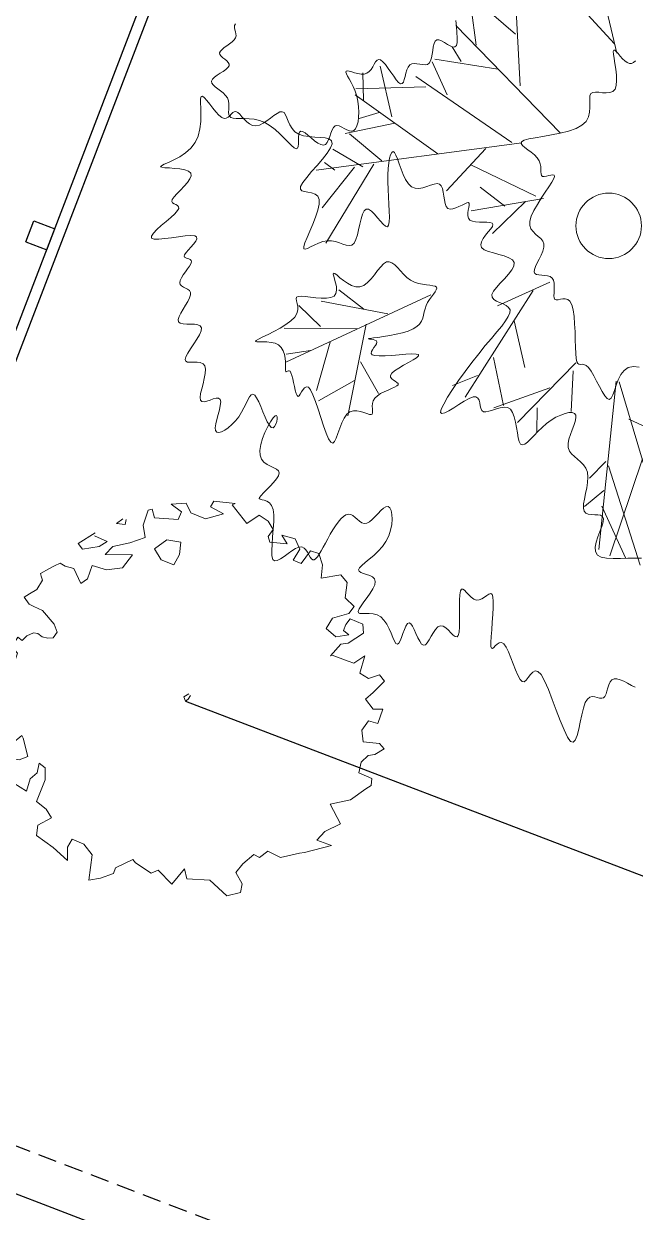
# Model space of a CAD drawing. Extents: x 2080 to 102399, y 2071 to 93424.
# Drawn here: x 77807.8 to 77972, y 80657.7 to 80977.1 of the extents above; entities that cross this region are included whole.
import ezdxf

# ---------------------------------------------------------------- set-up
doc = ezdxf.new("R2010")
doc.units = 0
doc.header["$LTSCALE"] = 20
doc.header["$MEASUREMENT"] = 0
doc.linetypes.add('HIDDEN', pattern=[0.375, 0.25, -0.125])
for name, color, linetype, lineweight in [('casuanut tree', 100, 'Continuous', 5), ('Mango tree', 96, 'Continuous', 5), ('sappotta', 114, 'Continuous', 5)]:
    doc.layers.add(name, color=color, linetype=linetype, lineweight=lineweight)
doc.layers.add('DIMLINE', color=254, linetype='Continuous')
doc.layers.add('Roof lilne', color=31, linetype='Continuous')

# ---------------------------------------------------------------- blocks, each defined once
blk = doc.blocks.new('NEEM')
at = {"layer": 'sappotta', "linetype": 'Continuous'}
for p, q in [((-0.2131, 1.0923), (-0.2421, 1.0068)), ((-0.1911, 1.0989), (-0.2131, 1.0923)), ((-0.177, 1.0484), (-0.1911, 1.0989)), ((0.0031, 1.1323), (-0.083, 1.1274)), ((-0.083, 1.1274), (-0.0227, 1.0834)), ((0.0298, 1.0769), (0.0031, 1.1323)), ((0.1622, 1.1437), (0.1418, 1.1119)), ((0.1418, 1.1119), (0.2162, 1.072)), ((0.2828, 1.1298), (0.1622, 1.1437)), ((0.2671, 1.1233), (0.2828, 1.1298)), ((0.3509, 1.0158), (0.2671, 1.1233)), ((-0.3588, 1.0435), (-0.3956, 1.0158)), ((-0.3455, 1.0109), (-0.34, 1.0386)), ((-0.0431, 1.0394), (-0.177, 1.0484)), ((-0.0227, 1.0834), (-0.0431, 1.0394)), ((0.1144, 1.0427), (0.0298, 1.0769)), ((0.2162, 1.072), (0.1144, 1.0427)), ((0.4207, 1.063), (0.3509, 1.0158)), ((0.4731, 1.0296), (0.4207, 1.063)), ((0.5006, 0.9816), (0.4731, 1.0296)), ((-0.517, 0.9628), (-0.6142, 0.9009)), ((-0.3956, 1.0158), (-0.3455, 1.0109)), ((-0.2421, 1.0068), (-0.2303, 0.9351)), ((0.4716, 0.9417), (0.5006, 0.9816)), ((-0.6142, 0.9009), (-0.5891, 0.87)), ((-0.5209, 0.9449), (-0.5209, 0.9449)), ((-0.4489, 0.9131), (-0.5209, 0.9449)), ((-0.4935, 0.8838), (-0.4489, 0.9131)), ((-0.3196, 0.9058), (-0.4152, 0.8838)), ((-0.2303, 0.9351), (-0.3196, 0.9058)), ((-0.1081, 0.9221), (-0.177, 0.8716)), ((-0.0274, 0.9083), (-0.1081, 0.9221)), ((-0.0345, 0.839), (-0.0274, 0.9083)), ((0.4825, 0.9083), (0.4716, 0.9417)), ((0.5813, 0.9001), (0.4825, 0.9083)), ((0.5515, 0.9498), (0.5813, 0.9001)), ((0.6267, 0.9278), (0.5515, 0.9498)), ((0.6541, 0.87), (0.6267, 0.9278)), ((-0.5891, 0.87), (-0.4935, 0.8838)), ((-0.4152, 0.8838), (-0.459, 0.839)), ((-0.459, 0.839), (-0.3032, 0.8374)), ((-0.3032, 0.8374), (-0.3611, 0.7616)), ((-0.177, 0.8716), (-0.1394, 0.8089)), ((-0.0674, 0.7796), (-0.0345, 0.839)), ((0.6157, 0.8064), (0.6541, 0.87)), ((0.7152, 0.8602), (0.6604, 0.7877)), ((0.7622, 0.8439), (0.7152, 0.8602)), ((0.7826, 0.7787), (0.7622, 0.8439)), ((-0.7826, 0.7567), (-0.8304, 0.7291)), ((-0.7489, 0.7739), (-0.7826, 0.7567)), ((-0.7168, 0.7893), (-0.7489, 0.7739)), ((-0.6886, 0.7722), (-0.7168, 0.7893)), ((-0.6384, 0.7576), (-0.6886, 0.7722)), ((-0.5985, 0.672), (-0.6384, 0.7576)), ((-0.5335, 0.7763), (-0.5617, 0.6989)), ((-0.452, 0.7502), (-0.5335, 0.7763)), ((-0.3611, 0.7616), (-0.452, 0.7502)), ((-0.1394, 0.8089), (-0.0674, 0.7796)), ((0.6604, 0.7877), (0.6157, 0.8064)), ((0.7755, 0.7038), (0.7826, 0.7787)), ((-0.8178, 0.6924), (-0.8499, 0.6378)), ((-0.8304, 0.7291), (-0.8264, 0.7144)), ((-0.8264, 0.7144), (-0.8178, 0.6924)), ((-0.5617, 0.6989), (-0.5985, 0.672)), ((0.8883, 0.7225), (0.7755, 0.7038)), ((0.9236, 0.6785), (0.8883, 0.7225)), ((-0.8922, 0.6126), (-0.9228, 0.5938)), ((-0.8499, 0.6378), (-0.8922, 0.6126)), ((0.9126, 0.5906), (0.9236, 0.6785)), ((-0.9228, 0.5938), (-0.8946, 0.5547)), ((-0.8946, 0.5547), (-0.868, 0.5401)), ((0.9643, 0.5409), (0.9126, 0.5906)), ((-0.868, 0.5401), (-0.8178, 0.5173)), ((-0.8178, 0.5173), (-0.752, 0.4399)), ((0.8398, 0.4749), (0.9338, 0.5002)), ((0.9338, 0.5002), (0.9643, 0.5409)), ((-0.752, 0.4399), (-0.7348, 0.3943)), ((0.8037, 0.4146), (0.8398, 0.4749)), ((0.8601, 0.3666), (0.8037, 0.4146)), ((0.9165, 0.4374), (0.904, 0.404)), ((0.9424, 0.4708), (0.9165, 0.4374)), ((1.0137, 0.4391), (0.9424, 0.4708)), ((1.0176, 0.3886), (1.0137, 0.4391)), ((-0.9604, 0.3657), (-0.9941, 0.3095)), ((-0.9345, 0.3454), (-0.9604, 0.3657)), ((-0.9079, 0.3723), (-0.9345, 0.3454)), ((-0.8695, 0.3894), (-0.9079, 0.3723)), ((-0.846, 0.3861), (-0.8695, 0.3894)), ((-0.821, 0.3674), (-0.846, 0.3861)), ((-0.7881, 0.3592), (-0.821, 0.3674)), ((-0.7567, 0.3609), (-0.7881, 0.3592)), ((-0.7348, 0.3943), (-0.7567, 0.3609)), ((0.933, 0.378), (0.8601, 0.3666)), ((0.904, 0.404), (0.933, 0.378)), ((0.9298, 0.3315), (1.0176, 0.3886)), ((-0.9941, 0.3095), (-0.9612, 0.2745)), ((-0.9612, 0.2745), (-0.9776, 0.2289)), ((0.8288, 0.259), (0.8875, 0.3258)), ((0.8875, 0.3258), (0.9298, 0.3315)), ((-1.0231, 0.2077), (-1.0622, 0.1825)), ((-0.9776, 0.2289), (-1.0231, 0.2077)), ((0.8382, 0.2623), (0.8288, 0.259)), ((0.9306, 0.2281), (0.8382, 0.2623)), ((0.962, 0.2175), (0.9306, 0.2281)), ((1.0254, 0.259), (0.962, 0.2175)), ((0.9964, 0.1597), (1.0254, 0.259)), ((-1.0622, 0.1825), (-1.0199, 0.1621)), ((-1.0199, 0.1621), (-1.0489, 0.0839)), ((1.0458, 0.1287), (0.9964, 0.1597)), ((1.1092, 0.1491), (1.0458, 0.1287)), ((1.1374, 0.114), (1.1092, 0.1491)), ((-1.0489, 0.0839), (-1.0168, 0.0595)), ((1.074, 0.0489), (1.1374, 0.114)), ((-1.0168, 0.0595), (-0.991, -0.0024)), ((0.0196, 0.0407), (-0.0094, 0.0244)), ((-0.0094, 0.0244), (0, 0)), ((0, 0), (0.0141, 0.0114)), ((0.0141, 0.0114), (0.0274, 0.031)), ((1.0286, 0.0106), (1.074, 0.0489)), ((1.074, -0.0472), (1.0286, 0.0106)), ((-1.0481, -0.0619), (-1.0975, -0.0774)), ((-0.991, -0.0024), (-1.0481, -0.0619)), ((1.1288, -0.0472), (1.074, -0.0472)), ((1.0998, -0.1287), (1.1288, -0.0472)), ((-1.0975, -0.0774), (-1.0983, -0.1401)), ((1.0074, -0.1662), (1.0458, -0.114)), ((1.0458, -0.114), (1.0998, -0.1287)), ((-1.0983, -0.1401), (-1.0442, -0.1727)), ((-1.0442, -0.1727), (-1.0066, -0.1849)), ((-1.0066, -0.1849), (-0.9917, -0.2436)), ((-0.9917, -0.2436), (-0.9369, -0.1979)), ((-0.9369, -0.1979), (-0.9298, -0.2134)), ((1.016, -0.2338), (1.0074, -0.1662)), ((-0.9298, -0.2134), (-0.9024, -0.3177)), ((1.11, -0.2427), (1.016, -0.2338)), ((1.1367, -0.2729), (1.11, -0.2427)), ((-1.0246, -0.325), (-1.0521, -0.378)), ((-0.9526, -0.3364), (-1.0246, -0.325)), ((-0.9024, -0.3177), (-0.9526, -0.3364)), ((1.0043, -0.3495), (1.045, -0.3112)), ((1.045, -0.3112), (1.0834, -0.3063)), ((1.0834, -0.3063), (1.1367, -0.2729)), ((-1.0521, -0.378), (-0.9816, -0.4708)), ((-0.8484, -0.4114), (-0.8374, -0.3552)), ((-0.8374, -0.3552), (-0.8029, -0.3828)), ((-0.8029, -0.3828), (-0.8029, -0.4521)), ((0.9917, -0.4105), (1.0043, -0.3495)), ((-0.9816, -0.4708), (-0.9103, -0.5156)), ((-0.9103, -0.5156), (-0.8883, -0.4456)), ((-0.8883, -0.4456), (-0.8484, -0.4114)), ((-0.8029, -0.4521), (-0.8531, -0.5759)), ((1.0662, -0.4431), (0.9917, -0.4105)), ((1.0615, -0.4839), (1.0662, -0.4431)), ((0.9432, -0.5653), (1.0317, -0.5026)), ((1.0317, -0.5026), (1.0615, -0.4839)), ((-0.8531, -0.5759), (-0.7967, -0.6191)), ((0.8264, -0.5914), (0.9432, -0.5653)), ((0.8868, -0.7038), (0.8264, -0.5914)), ((-0.7661, -0.668), (-0.8445, -0.7103)), ((-0.7967, -0.6191), (-0.7661, -0.668)), ((-0.8445, -0.7103), (-0.8523, -0.7698)), ((0.7512, -0.7967), (0.7975, -0.747)), ((0.7975, -0.747), (0.8868, -0.7038)), ((-0.8523, -0.7698), (-0.7575, -0.8382)), ((-0.676, -0.8358), (-0.6486, -0.791)), ((-0.6486, -0.791), (-0.582, -0.8203)), ((0.8343, -0.8276), (0.7512, -0.7967)), ((-0.7575, -0.8382), (-0.6753, -0.9123)), ((-0.6753, -0.9123), (-0.676, -0.8358)), ((-0.582, -0.8203), (-0.5343, -0.8806)), ((-0.5343, -0.8806), (-0.5538, -1.0247)), ((0.3267, -0.9319), (0.3909, -0.8789)), ((0.3909, -0.8789), (0.423, -0.8968)), ((0.423, -0.8968), (0.47, -0.8602)), ((0.47, -0.8602), (0.5429, -0.896)), ((0.5429, -0.896), (0.6518, -0.8708)), ((0.6518, -0.8708), (0.68, -0.8667)), ((0.68, -0.8667), (0.8343, -0.8276)), ((-0.4011, -0.9547), (-0.3016, -0.9074)), ((-0.3016, -0.9074), (-0.2859, -0.9262)), ((-0.2859, -0.9262), (-0.1966, -0.9856)), ((0.2867, -0.9824), (0.3267, -0.9319)), ((-0.5538, -1.0247), (-0.4857, -1.015)), ((-0.4857, -1.015), (-0.4128, -0.9881)), ((-0.4128, -0.9881), (-0.4011, -0.9547)), ((-0.1966, -0.9856), (-0.1575, -0.9685)), ((-0.1575, -0.9685), (-0.0783, -1.0492)), ((-0.0783, -1.0492), (-0.0063, -0.9604)), ((-0.0063, -0.9604), (0.0063, -1.0174)), ((0.0063, -1.0174), (0.1394, -1.0255)), ((0.3235, -1.0459), (0.2867, -0.9824)), ((0.1394, -1.0255), (0.2358, -1.1152)), ((0.3141, -1.0964), (0.3235, -1.0459)), ((0.2358, -1.1152), (0.3141, -1.0964))]:
    blk.add_line(p, q, dxfattribs=at)
blk = doc.blocks.new('tr')
at = {"layer": 'casuanut tree'}
for p, q in [((-0.1186, 0.3345), (-0.0824, 0.54)), ((0.0987, 0.3768), (-0.0009, 0.552)), ((-0.1915, 0.4409), (-0.1837, 0.5213)), ((-0.1033, 0.4448), (-0.1641, 0.5272)), ((-0.0583, 0.2167), (-0.2243, 0.4916)), ((0.0987, 0.3557), (0.0987, 0.4795)), ((-0.4537, 0.3798), (-0.4417, 0.4372)), ((-0.4024, 0.3315), (-0.4024, 0.4433)), ((-0.2307, 0.4134), (-0.2425, 0.4487)), ((-0.2758, 0.3506), (-0.2915, 0.4272)), ((-0.1579, 0.3798), (-0.2847, 0.4312)), ((-0.3239, 0.2318), (-0.4688, 0.3949)), ((-0.317, 0.3781), (-0.4641, 0.4075)), ((-0.1639, 0.2197), (-0.333, 0.404)), ((-0.4266, 0.3466), (-0.4719, 0.3436)), ((-0.3994, 0.3164), (-0.5081, 0.3194)), ((-0.4447, 0.2439), (-0.499, 0.3164)), ((-0.487, 0.2409), (-0.5413, 0.2922)), ((-0.1428, 0.2137), (-0.5866, 0.256)), ((-0.5473, 0.2469), (-0.5654, 0.2681)), ((-0.4628, 0.2409), (-0.6017, 0.0989)), ((-0.5051, 0.2439), (-0.5926, 0.1744)), ((-0.2213, 0.2197), (-0.3239, 0.1502)), ((-0.1398, 0.0959), (-0.2605, 0.1925)), ((-0.2092, 0.0898), (-0.2515, 0.1412)), ((-0.1247, 0.0868), (-0.2817, 0.0959)), ((-0.1639, 0.0898), (-0.2485, 0.0385)), ((-0.6532, -0.073), (-0.6884, -0.0189)), ((-0.5062, -0.0793), (-0.6394, -0.0202)), ((-0.5539, -0.0579), (-0.5967, -0.0051)), ((-0.4069, -0.0604), (-0.7425, -0.1308)), ((-0.5766, -0.0956), (-0.7299, -0.0592)), ((-0.5565, -0.0906), (-0.6394, -0.2729)), ((-0.1911, -0.1005), (-0.3843, -0.2908)), ((-0.1519, -0.0915), (-0.2726, -0.1156)), ((-0.6859, -0.1183), (-0.7387, -0.1145)), ((-0.6407, -0.1107), (-0.6922, -0.205)), ((-0.5866, -0.166), (-0.564, -0.2415)), ((-0.2454, -0.1549), (-0.2454, -0.2576)), ((-0.608, -0.2025), (-0.6935, -0.2276)), ((-0.3058, -0.2214), (-0.3088, -0.3271)), ((-0.3481, -0.2516), (-0.4054, -0.2606)), ((-0.1368, -0.2727), (-0.2877, -0.3694)), ((-0.1458, -0.2878), (-0.17, -0.3724)), ((-0.2032, -0.312), (-0.33, -0.3271)), ((-0.0613, -0.3301), (-0.179, -0.6745)), ((-0.2394, -0.3482), (-0.2515, -0.3996)), ((-0.0552, -0.3331), (-0.0341, -0.6775)), ((-0.0526, -0.416), (0.0645, -0.5084)), ((-0.1217, -0.4933), (-0.1639, -0.5204)), ((-0.0436, -0.5061), (-0.1585, -0.6932)), ((-0.1179, -0.5039), (-0.0999, -0.727)), ((-0.1398, -0.5537), (-0.1881, -0.5778)), ((-0.1517, -0.585), (-0.1269, -0.7067))]:
    blk.add_line(p, q, dxfattribs=at)
for points in [[(-0.6841, 0.6019), (-0.6872, 0.5983), (-0.6885, 0.5942), (-0.6887, 0.5898), (-0.6885, 0.5852), (-0.6884, 0.5806), (-0.6891, 0.5762), (-0.6911, 0.5722), (-0.695, 0.5686), (-0.7003, 0.5655), (-0.7065, 0.5626), (-0.7131, 0.5599), (-0.7194, 0.5573), (-0.725, 0.5546), (-0.7293, 0.5517), (-0.7317, 0.5485), (-0.7318, 0.5449), (-0.7302, 0.541), (-0.7274, 0.5369), (-0.7241, 0.5327), (-0.7208, 0.5285), (-0.7184, 0.5244), (-0.7173, 0.5205), (-0.7182, 0.5169), (-0.7215, 0.5138), (-0.7268, 0.5109), (-0.7333, 0.5082), (-0.7405, 0.5055), (-0.7477, 0.5028), (-0.7541, 0.5), (-0.7591, 0.4968), (-0.7621, 0.4933), (-0.7625, 0.4892), (-0.7607, 0.4847), (-0.7574, 0.4797), (-0.7531, 0.4744), (-0.7483, 0.4688), (-0.7437, 0.4629), (-0.7398, 0.4567), (-0.7373, 0.4505), (-0.7365, 0.4441), (-0.737, 0.4377), (-0.7384, 0.4316), (-0.7401, 0.4257), (-0.7416, 0.4202), (-0.7424, 0.4153), (-0.7419, 0.4111), (-0.7395, 0.4076), (-0.7351, 0.4051), (-0.7287, 0.4031), (-0.7207, 0.4013), (-0.7115, 0.3992), (-0.7016, 0.3965), (-0.6913, 0.3927), (-0.6809, 0.3876), (-0.6709, 0.3806), (-0.6615, 0.3716), (-0.6529, 0.3611), (-0.6451, 0.35), (-0.6381, 0.3389), (-0.6318, 0.3287), (-0.6264, 0.3201), (-0.6217, 0.3138), (-0.6179, 0.3107), (-0.615, 0.3113), (-0.6126, 0.3148), (-0.6107, 0.3203), (-0.6089, 0.3269), (-0.6072, 0.3337), (-0.6053, 0.3397), (-0.6029, 0.344), (-0.5999, 0.3457), (-0.5962, 0.344), (-0.5917, 0.3396), (-0.5867, 0.3334), (-0.5814, 0.3262), (-0.5758, 0.3189), (-0.5702, 0.3124), (-0.5646, 0.3075), (-0.5594, 0.3051), (-0.5545, 0.3058), (-0.55, 0.3091), (-0.5457, 0.3143), (-0.5417, 0.3205), (-0.5377, 0.3269), (-0.5337, 0.3328), (-0.5297, 0.3375), (-0.5256, 0.34), (-0.5213, 0.34), (-0.5168, 0.3378), (-0.5122, 0.3343), (-0.5075, 0.33), (-0.5027, 0.3258), (-0.4979, 0.3224), (-0.4932, 0.3205), (-0.4885, 0.3209), (-0.4839, 0.324), (-0.4796, 0.3296), (-0.4756, 0.3373), (-0.4721, 0.3467), (-0.4693, 0.3572), (-0.4672, 0.3686), (-0.4661, 0.3803), (-0.4659, 0.3919), (-0.4669, 0.403), (-0.4686, 0.4134), (-0.4708, 0.4228), (-0.4731, 0.4312), (-0.4751, 0.4382), (-0.4765, 0.4437), (-0.477, 0.4475), (-0.4761, 0.4493), (-0.4736, 0.4492), (-0.4697, 0.4475), (-0.4647, 0.4448), (-0.4589, 0.4416), (-0.4526, 0.4384), (-0.446, 0.4359), (-0.4395, 0.4344), (-0.4333, 0.4347), (-0.4277, 0.4369), (-0.4226, 0.4407), (-0.418, 0.4453), (-0.4137, 0.45), (-0.4097, 0.4542), (-0.4059, 0.457), (-0.4021, 0.4579), (-0.3984, 0.4561), (-0.3945, 0.4512), (-0.3906, 0.4438), (-0.3867, 0.4347), (-0.3828, 0.425), (-0.3789, 0.4154), (-0.3751, 0.4068), (-0.3715, 0.4002), (-0.368, 0.3964), (-0.3647, 0.396), (-0.3615, 0.3985), (-0.3584, 0.4032), (-0.3552, 0.4092), (-0.3518, 0.4158), (-0.3482, 0.4222), (-0.3442, 0.4276), (-0.3398, 0.4313), (-0.3349, 0.4327), (-0.3297, 0.4322), (-0.3242, 0.4304), (-0.3186, 0.4281), (-0.313, 0.4258), (-0.3077, 0.4242), (-0.3027, 0.4239), (-0.2982, 0.4257), (-0.2942, 0.4298), (-0.2908, 0.4359), (-0.2876, 0.4431), (-0.2847, 0.4507), (-0.2817, 0.4581), (-0.2785, 0.4643), (-0.2751, 0.4688), (-0.2712, 0.4707), (-0.2666, 0.4697), (-0.2617, 0.4663), (-0.2565, 0.4615), (-0.2512, 0.4562), (-0.246, 0.4515), (-0.2411, 0.4481), (-0.2366, 0.4471), (-0.2329, 0.4493), (-0.2299, 0.4555), (-0.2275, 0.4649), (-0.2255, 0.4765), (-0.2236, 0.4893), (-0.2216, 0.5024)], [(-0.0938, -0.7136), (-0.1072, -0.7099), (-0.1223, -0.7068), (-0.138, -0.7038), (-0.1532, -0.7006), (-0.1667, -0.6967), (-0.1775, -0.6917), (-0.1845, -0.6854), (-0.1868, -0.6774), (-0.1852, -0.6681), (-0.1809, -0.658), (-0.1747, -0.6475), (-0.1679, -0.6372), (-0.1615, -0.6275), (-0.1565, -0.619), (-0.1541, -0.6121), (-0.1549, -0.6072), (-0.1584, -0.6038), (-0.1639, -0.6015), (-0.1705, -0.5997), (-0.1774, -0.598), (-0.1837, -0.5957), (-0.1885, -0.5923), (-0.1912, -0.5874), (-0.1911, -0.5804), (-0.1886, -0.5718), (-0.1845, -0.5619), (-0.1795, -0.5512), (-0.1744, -0.5399), (-0.1698, -0.5286), (-0.1666, -0.5176), (-0.1653, -0.5073), (-0.1666, -0.4982), (-0.1699, -0.4899), (-0.1745, -0.4824), (-0.1798, -0.4752), (-0.185, -0.4683), (-0.1895, -0.4614), (-0.1926, -0.4542), (-0.1935, -0.4465), (-0.1917, -0.4381), (-0.1879, -0.4293), (-0.1827, -0.4203), (-0.1769, -0.4114), (-0.1711, -0.4029), (-0.1662, -0.395), (-0.1629, -0.388), (-0.1619, -0.3823), (-0.1638, -0.3779), (-0.1683, -0.375), (-0.1751, -0.3735), (-0.1836, -0.3734), (-0.1935, -0.3746), (-0.2044, -0.377), (-0.2157, -0.3807), (-0.2272, -0.3856), (-0.2384, -0.3916), (-0.2491, -0.3982), (-0.2591, -0.4047), (-0.2682, -0.4106), (-0.2762, -0.4153), (-0.2828, -0.4181), (-0.288, -0.4186), (-0.2914, -0.4161), (-0.2931, -0.4102), (-0.2934, -0.4015), (-0.2928, -0.391), (-0.292, -0.3793), (-0.2913, -0.3674), (-0.2914, -0.356), (-0.2928, -0.3461), (-0.2959, -0.3383), (-0.3012, -0.3334), (-0.3082, -0.3309), (-0.3164, -0.3302), (-0.3251, -0.3306), (-0.3337, -0.3314), (-0.3417, -0.3321), (-0.3484, -0.332), (-0.3533, -0.3304), (-0.3561, -0.3269), (-0.3571, -0.3219), (-0.3571, -0.3161), (-0.3569, -0.3099), (-0.3571, -0.304), (-0.3586, -0.2991), (-0.362, -0.2956), (-0.368, -0.2944), (-0.3771, -0.2956), (-0.3885, -0.2988), (-0.4011, -0.303), (-0.4137, -0.3075), (-0.4254, -0.3114), (-0.435, -0.3139), (-0.4413, -0.3141), (-0.4434, -0.3113), (-0.4404, -0.3048), (-0.4329, -0.2951), (-0.4215, -0.2828), (-0.4071, -0.2686), (-0.3905, -0.2532), (-0.3725, -0.2373), (-0.3538, -0.2215), (-0.3353, -0.2065), (-0.3177, -0.1928), (-0.3014, -0.1806), (-0.2866, -0.1696), (-0.2738, -0.1597), (-0.2633, -0.1509), (-0.2554, -0.1431), (-0.2504, -0.1361), (-0.2486, -0.1299), (-0.2503, -0.1242), (-0.2545, -0.1191), (-0.2603, -0.1142), (-0.2668, -0.1096), (-0.2729, -0.1049), (-0.2776, -0.1001), (-0.28, -0.0949), (-0.279, -0.0893), (-0.2741, -0.0831), (-0.266, -0.0764), (-0.256, -0.0693), (-0.2451, -0.062), (-0.2346, -0.0545), (-0.2257, -0.0471), (-0.2194, -0.0399), (-0.2171, -0.033), (-0.2194, -0.0264), (-0.2257, -0.0202), (-0.2346, -0.0142), (-0.245, -0.0084), (-0.2557, -0.0028), (-0.2656, 0.0029), (-0.2734, 0.0086), (-0.2779, 0.0144), (-0.2784, 0.0204), (-0.2755, 0.0265), (-0.2701, 0.0325), (-0.2634, 0.0383), (-0.2563, 0.0438), (-0.2499, 0.0489), (-0.2451, 0.0534), (-0.243, 0.0572), (-0.2443, 0.0602), (-0.2485, 0.0626), (-0.2547, 0.0646), (-0.2623, 0.0665), (-0.2703, 0.0685), (-0.278, 0.0708), (-0.2845, 0.0737), (-0.2892, 0.0775), (-0.2913, 0.0822), (-0.2913, 0.0876), (-0.2899, 0.0933), (-0.2876, 0.099), (-0.2852, 0.1044), (-0.2833, 0.109), (-0.2825, 0.1126), (-0.2835, 0.1147), (-0.2868, 0.1151), (-0.2919, 0.1143), (-0.2982, 0.1128), (-0.3054, 0.111), (-0.3126, 0.1096), (-0.3195, 0.109), (-0.3254, 0.1097), (-0.3297, 0.1124), (-0.3321, 0.1173), (-0.333, 0.124), (-0.3328, 0.132), (-0.3321, 0.1404), (-0.3315, 0.1489), (-0.3314, 0.1566), (-0.3325, 0.1631), (-0.3353, 0.1676), (-0.3402, 0.1699), (-0.3467, 0.1703), (-0.3545, 0.1696), (-0.3631, 0.1686), (-0.3719, 0.168), (-0.3805, 0.1684), (-0.3883, 0.1707), (-0.395, 0.1755), (-0.4001, 0.1833), (-0.4039, 0.1936), (-0.4065, 0.2053), (-0.4084, 0.2176), (-0.4098, 0.2297), (-0.411, 0.2406), (-0.4124, 0.2495), (-0.4141, 0.2555), (-0.4166, 0.2579), (-0.4197, 0.2568), (-0.4232, 0.2526), (-0.427, 0.2457), (-0.4309, 0.2363), (-0.4349, 0.2248), (-0.4387, 0.2116), (-0.4423, 0.1969), (-0.4455, 0.1813), (-0.4483, 0.1654), (-0.451, 0.1498), (-0.4536, 0.1354), (-0.4561, 0.1228), (-0.4588, 0.1128), (-0.4616, 0.1061), (-0.4648, 0.1034), (-0.4684, 0.1052), (-0.4723, 0.1105), (-0.4766, 0.1182), (-0.4811, 0.1271), (-0.4859, 0.1359), (-0.4908, 0.1436), (-0.4958, 0.149), (-0.5008, 0.1507), (-0.5059, 0.1481), (-0.511, 0.1418), (-0.5161, 0.1328), (-0.5213, 0.1223), (-0.5265, 0.1112), (-0.5317, 0.1007), (-0.5371, 0.0917), (-0.5425, 0.0854), (-0.5481, 0.0824), (-0.5538, 0.0825), (-0.5599, 0.0847), (-0.5663, 0.0885), (-0.5732, 0.0929), (-0.5807, 0.0974), (-0.5888, 0.1011), (-0.5977, 0.1034), (-0.6073, 0.1037), (-0.6172, 0.1024), (-0.6267, 0.1004), (-0.6354, 0.0982), (-0.6426, 0.0966), (-0.6477, 0.0963), (-0.6502, 0.0979), (-0.6495, 0.1023), (-0.6452, 0.1098), (-0.6382, 0.1199), (-0.6293, 0.1318), (-0.6198, 0.1449), (-0.6105, 0.1584), (-0.6024, 0.1715), (-0.5967, 0.1835), (-0.5943, 0.1935), (-0.5958, 0.2012), (-0.6005, 0.2068), (-0.6071, 0.2109), (-0.6144, 0.2141), (-0.6213, 0.217), (-0.6264, 0.2202), (-0.6287, 0.2242), (-0.627, 0.2296), (-0.6203, 0.2369), (-0.6098, 0.2457), (-0.5967, 0.2555), (-0.5823, 0.2659), (-0.5682, 0.2765), (-0.5555, 0.2866), (-0.5458, 0.296), (-0.5403, 0.304), (-0.5399, 0.3103), (-0.5441, 0.3153), (-0.5518, 0.3193), (-0.5619, 0.3228), (-0.5734, 0.3262), (-0.5852, 0.33), (-0.5963, 0.3344), (-0.6056, 0.34), (-0.6123, 0.3471), (-0.6167, 0.3552), (-0.6195, 0.3637), (-0.6212, 0.3723), (-0.6224, 0.3803), (-0.6238, 0.3871), (-0.6258, 0.3923), (-0.6292, 0.3952), (-0.6343, 0.3957), (-0.6409, 0.394), (-0.6487, 0.391), (-0.6572, 0.3872), (-0.6661, 0.3834), (-0.675, 0.3802), (-0.6834, 0.3783), (-0.6911, 0.3783), (-0.6978, 0.3808), (-0.7034, 0.3853), (-0.7082, 0.3911), (-0.7124, 0.3976), (-0.7161, 0.4042), (-0.7195, 0.4102), (-0.7227, 0.4149), (-0.726, 0.4178), (-0.7295, 0.4183), (-0.7332, 0.4171), (-0.7371, 0.4147), (-0.7411, 0.412), (-0.7453, 0.4097), (-0.7496, 0.4084), (-0.7541, 0.409), (-0.7587, 0.4121), (-0.7634, 0.4183), (-0.7681, 0.4266), (-0.7727, 0.4362), (-0.7771, 0.446), (-0.7813, 0.4549), (-0.7851, 0.4619), (-0.7885, 0.466), (-0.7913, 0.4662), (-0.7936, 0.4618), (-0.7957, 0.4534), (-0.7979, 0.4419), (-0.8008, 0.4283), (-0.8046, 0.4137), (-0.8099, 0.3989), (-0.8169, 0.3849), (-0.8262, 0.3727), (-0.838, 0.363), (-0.8513, 0.3557), (-0.8653, 0.3503), (-0.879, 0.3465), (-0.8914, 0.3439), (-0.9015, 0.342), (-0.9082, 0.3405), (-0.9107, 0.3389), (-0.9083, 0.337), (-0.9018, 0.3347), (-0.8926, 0.3319), (-0.882, 0.3286), (-0.8711, 0.3249), (-0.8613, 0.3207), (-0.8538, 0.316), (-0.8499, 0.3107), (-0.8505, 0.305), (-0.8548, 0.2989), (-0.8619, 0.2927), (-0.8707, 0.2864), (-0.8802, 0.2802), (-0.8892, 0.2744), (-0.8967, 0.2692), (-0.9017, 0.2645), (-0.9034, 0.2607), (-0.9025, 0.2575), (-0.9, 0.2547), (-0.8968, 0.252), (-0.8938, 0.2493), (-0.892, 0.2463), (-0.8925, 0.2428), (-0.8961, 0.2386), (-0.9034, 0.2335), (-0.9136, 0.2278), (-0.9253, 0.2216), (-0.9374, 0.2152), (-0.9486, 0.209), (-0.9575, 0.2031), (-0.9629, 0.1979), (-0.9636, 0.1935), (-0.9587, 0.1903), (-0.9492, 0.1879), (-0.9364, 0.1862), (-0.9218, 0.1848), (-0.9067, 0.1836), (-0.8925, 0.1821), (-0.8806, 0.1803), (-0.8724, 0.1778), (-0.8689, 0.1744), (-0.8694, 0.1702), (-0.873, 0.1656), (-0.8787, 0.1607), (-0.8856, 0.1558), (-0.8925, 0.151), (-0.8986, 0.1466), (-0.9028, 0.1428), (-0.9045, 0.1398), (-0.9039, 0.1375), (-0.9018, 0.1355), (-0.8989, 0.1338), (-0.8957, 0.1321), (-0.893, 0.1302), (-0.8914, 0.1278), (-0.8916, 0.1248), (-0.8939, 0.121), (-0.8981, 0.1166), (-0.9035, 0.1117), (-0.9094, 0.1065), (-0.9153, 0.1012), (-0.9205, 0.096), (-0.9244, 0.091), (-0.9265, 0.0865), (-0.9261, 0.0826), (-0.924, 0.079), (-0.9206, 0.0758), (-0.9167, 0.0725), (-0.913, 0.0692), (-0.9101, 0.0654), (-0.9088, 0.0611), (-0.9096, 0.0561), (-0.913, 0.0501), (-0.9184, 0.0436), (-0.925, 0.0366), (-0.9321, 0.0294), (-0.9387, 0.0225), (-0.9441, 0.016), (-0.9474, 0.0102), (-0.9478, 0.0054), (-0.9449, 0.0017), (-0.9392, -0.001), (-0.9318, -0.0032), (-0.9236, -0.0052), (-0.9157, -0.0073), (-0.9089, -0.01), (-0.9043, -0.0135), (-0.9028, -0.0183), (-0.9051, -0.0245), (-0.9106, -0.0319), (-0.9181, -0.04), (-0.9267, -0.0484), (-0.9355, -0.0568), (-0.9433, -0.0646), (-0.9493, -0.0714), (-0.9524, -0.0769), (-0.9518, -0.0807), (-0.9483, -0.0833), (-0.9426, -0.085), (-0.9357, -0.0865), (-0.9286, -0.0881), (-0.922, -0.0905), (-0.9168, -0.0941), (-0.9141, -0.0994), (-0.9143, -0.1068), (-0.917, -0.1157), (-0.9214, -0.1257), (-0.9266, -0.1361), (-0.9319, -0.1462), (-0.9364, -0.1555), (-0.9394, -0.1634), (-0.94, -0.1693), (-0.9377, -0.1727), (-0.933, -0.1742), (-0.9267, -0.1743), (-0.9196, -0.1737), (-0.9124, -0.173), (-0.9059, -0.1729), (-0.901, -0.1741), (-0.8983, -0.1772), (-0.8984, -0.1826), (-0.9009, -0.1899), (-0.905, -0.1985), (-0.9098, -0.2079), (-0.9148, -0.2174), (-0.9192, -0.2263), (-0.9222, -0.2342), (-0.9231, -0.2403), (-0.9213, -0.2442), (-0.9171, -0.246), (-0.9111, -0.2459), (-0.9035, -0.244), (-0.895, -0.2404), (-0.8859, -0.2355), (-0.8767, -0.2294), (-0.8679, -0.2223), (-0.8599, -0.2143), (-0.8527, -0.2061), (-0.8462, -0.1983), (-0.8405, -0.1914), (-0.8354, -0.186), (-0.831, -0.1828), (-0.8272, -0.1823), (-0.824, -0.1851), (-0.8213, -0.1915), (-0.8189, -0.2008), (-0.8168, -0.212), (-0.8148, -0.2241), (-0.8128, -0.236), (-0.8105, -0.2467), (-0.8079, -0.2552), (-0.8049, -0.2606), (-0.8012, -0.262), (-0.7974, -0.2602), (-0.7937, -0.2562), (-0.7905, -0.251), (-0.7883, -0.2456), (-0.7874, -0.2409), (-0.7883, -0.2381), (-0.7913, -0.238), (-0.7967, -0.2415), (-0.8039, -0.2481), (-0.812, -0.2571), (-0.8205, -0.2678), (-0.8285, -0.2794), (-0.8352, -0.2914), (-0.84, -0.303), (-0.842, -0.3135), (-0.8408, -0.3224), (-0.8371, -0.3298), (-0.8316, -0.336), (-0.8254, -0.3413), (-0.8193, -0.346), (-0.8141, -0.3505), (-0.8109, -0.3549), (-0.8105, -0.3597), (-0.8134, -0.3651), (-0.8192, -0.3708), (-0.8269, -0.3768), (-0.8357, -0.3827), (-0.8446, -0.3883), (-0.8528, -0.3935), (-0.8593, -0.3979), (-0.8634, -0.4014), (-0.8644, -0.4039), (-0.8627, -0.4057), (-0.8592, -0.4074), (-0.8547, -0.4096), (-0.8498, -0.4127), (-0.8454, -0.4173), (-0.8421, -0.4239), (-0.8409, -0.433), (-0.8421, -0.4449), (-0.8454, -0.459), (-0.8499, -0.4744), (-0.855, -0.49), (-0.8598, -0.5051), (-0.8637, -0.5187), (-0.8659, -0.5299), (-0.8657, -0.5378), (-0.8625, -0.5417), (-0.8568, -0.5423), (-0.8492, -0.5404), (-0.8403, -0.5369), (-0.8308, -0.5327), (-0.8213, -0.5286), (-0.8125, -0.5255), (-0.8049, -0.5243), (-0.799, -0.5255), (-0.7947, -0.5289), (-0.7916, -0.5338), (-0.7894, -0.5395), (-0.7877, -0.5454), (-0.7862, -0.5509), (-0.7845, -0.5553), (-0.7823, -0.5581), (-0.7794, -0.5586), (-0.7757, -0.5572), (-0.7712, -0.5539), (-0.7661, -0.5492), (-0.7605, -0.5432), (-0.7543, -0.5363), (-0.7477, -0.5288), (-0.7407, -0.5209), (-0.7334, -0.5128), (-0.7259, -0.505), (-0.7184, -0.4977), (-0.711, -0.4911), (-0.7038, -0.4857), (-0.6971, -0.4817), (-0.691, -0.4794), (-0.6855, -0.4792), (-0.6808, -0.4811), (-0.6767, -0.4847), (-0.673, -0.4894), (-0.6695, -0.4945), (-0.6658, -0.4995), (-0.6618, -0.5037), (-0.6571, -0.5066), (-0.6517, -0.5073), (-0.6453, -0.5057), (-0.6382, -0.5022), (-0.6307, -0.4975), (-0.6232, -0.4924), (-0.6158, -0.4876), (-0.6091, -0.4839), (-0.6033, -0.482), (-0.5988, -0.4826), (-0.5958, -0.4862), (-0.5944, -0.4926), (-0.5946, -0.501), (-0.5964, -0.511), (-0.5999, -0.522), (-0.605, -0.5333), (-0.6117, -0.5444), (-0.6202, -0.5547), (-0.6302, -0.5637), (-0.6413, -0.5716), (-0.6526, -0.5783), (-0.6637, -0.5841), (-0.6737, -0.5891), (-0.6821, -0.5935), (-0.6881, -0.5974), (-0.6911, -0.6009), (-0.6907, -0.6042), (-0.6875, -0.6074), (-0.6825, -0.6107), (-0.6765, -0.6143), (-0.6705, -0.6182), (-0.6655, -0.6226), (-0.6623, -0.6277), (-0.6619, -0.6336), (-0.6648, -0.6403), (-0.6706, -0.6477), (-0.6782, -0.6554), (-0.6868, -0.6631), (-0.6954, -0.6705), (-0.7032, -0.6773), (-0.7092, -0.6831), (-0.7125, -0.6876), (-0.7125, -0.6907), (-0.7096, -0.6927), (-0.7044, -0.6942), (-0.6976, -0.6955), (-0.6899, -0.6973), (-0.6818, -0.7), (-0.6741, -0.7041), (-0.6675, -0.7102), (-0.6624, -0.7184), (-0.6586, -0.7283), (-0.6559, -0.739), (-0.6538, -0.7496), (-0.6522, -0.7594), (-0.6505, -0.7675), (-0.6486, -0.7732), (-0.6461, -0.7755), (-0.6427, -0.7741), (-0.6386, -0.7695), (-0.634, -0.763), (-0.6291, -0.7554), (-0.6241, -0.7479), (-0.6193, -0.7415), (-0.615, -0.7372), (-0.6112, -0.7361), (-0.6082, -0.7389), (-0.6058, -0.7449), (-0.6038, -0.753), (-0.602, -0.7623), (-0.6002, -0.7717), (-0.598, -0.7801), (-0.5954, -0.7867), (-0.592, -0.7902), (-0.5878, -0.79), (-0.5828, -0.7868), (-0.5772, -0.7815), (-0.5712, -0.7751), (-0.565, -0.7685), (-0.5588, -0.7628), (-0.5527, -0.7588), (-0.547, -0.7575), (-0.5418, -0.7596), (-0.537, -0.7643), (-0.5326, -0.7705), (-0.5286, -0.7772), (-0.5248, -0.7833), (-0.5212, -0.7876), (-0.5177, -0.7891), (-0.5144, -0.7868), (-0.511, -0.7799), (-0.5076, -0.7692), (-0.5043, -0.756), (-0.501, -0.7414), (-0.4977, -0.7268), (-0.4946, -0.7133), (-0.4915, -0.7021), (-0.4885, -0.6944), (-0.4855, -0.6911), (-0.4826, -0.6917), (-0.4796, -0.695), (-0.4764, -0.7003), (-0.4728, -0.7066), (-0.4688, -0.7128), (-0.4643, -0.7181), (-0.4592, -0.7214), (-0.4534, -0.7223), (-0.4472, -0.7211), (-0.4411, -0.7189), (-0.4353, -0.7165), (-0.4302, -0.7148), (-0.4263, -0.7146), (-0.4238, -0.7169), (-0.4232, -0.7226), (-0.4246, -0.7321), (-0.4277, -0.7448), (-0.432, -0.7595), (-0.4368, -0.7751), (-0.4417, -0.7906), (-0.4461, -0.8048), (-0.4495, -0.8167), (-0.4513, -0.8251), (-0.4512, -0.8294), (-0.4493, -0.8302), (-0.4461, -0.8287), (-0.4419, -0.8261), (-0.4371, -0.8234), (-0.4321, -0.8218), (-0.4274, -0.8224), (-0.4232, -0.8262), (-0.4198, -0.8342), (-0.4171, -0.8454), (-0.415, -0.8586), (-0.413, -0.8727), (-0.4111, -0.8865), (-0.4089, -0.8988), (-0.4063, -0.9084), (-0.4029, -0.9141), (-0.3986, -0.9152), (-0.3937, -0.9128), (-0.3882, -0.9083), (-0.3823, -0.9033), (-0.3764, -0.8993), (-0.3706, -0.8978), (-0.3651, -0.9004), (-0.3601, -0.9085), (-0.3558, -0.9231), (-0.352, -0.9429), (-0.3487, -0.966), (-0.3455, -0.9903), (-0.3423, -1.0141), (-0.3389, -1.0354), (-0.3351, -1.0523), (-0.3308, -1.0629), (-0.3258, -1.0658), (-0.3202, -1.062), (-0.3142, -1.0532), (-0.3077, -1.0409), (-0.3011, -1.0267), (-0.2944, -1.0122), (-0.2878, -0.9989), (-0.2813, -0.9885), (-0.2751, -0.9821), (-0.2693, -0.9793), (-0.2637, -0.9791), (-0.2585, -0.9808), (-0.2536, -0.9833), (-0.249, -0.9858), (-0.2447, -0.9875), (-0.2407, -0.9874), (-0.2371, -0.9849), (-0.2336, -0.9805), (-0.2302, -0.9748), (-0.2267, -0.9686), (-0.223, -0.9626), (-0.2189, -0.9574), (-0.2144, -0.9538), (-0.2092, -0.9524), (-0.2034, -0.9538), (-0.197, -0.9574), (-0.1902, -0.9626), (-0.1832, -0.9686), (-0.1761, -0.9748), (-0.1692, -0.9805)], [(0.1343, 0.3305), (0.1296, 0.328), (0.125, 0.3272), (0.1205, 0.3282), (0.1162, 0.331), (0.1121, 0.3357), (0.1082, 0.3416), (0.1046, 0.3481), (0.1014, 0.3543), (0.0985, 0.3594), (0.0961, 0.3629), (0.0941, 0.3638), (0.0925, 0.3614), (0.0915, 0.3554), (0.0907, 0.3462), (0.09, 0.335), (0.089, 0.3227), (0.0876, 0.3102), (0.0854, 0.2985), (0.0823, 0.2886), (0.0779, 0.2814), (0.0722, 0.2777), (0.0654, 0.2767), (0.0579, 0.2778), (0.0502, 0.28), (0.0426, 0.2826), (0.0356, 0.2846), (0.0296, 0.2853), (0.025, 0.2837), (0.022, 0.2793), (0.02, 0.2726), (0.0184, 0.2642), (0.0165, 0.2548), (0.0136, 0.2452), (0.0088, 0.236), (0.0016, 0.2279), (-0.0088, 0.2217), (-0.0228, 0.2178), (-0.0396, 0.216), (-0.0581, 0.2156), (-0.0772, 0.2162), (-0.0958, 0.2173), (-0.1127, 0.2184), (-0.1268, 0.2189), (-0.1372, 0.2183), (-0.1429, 0.2163), (-0.1445, 0.2129), (-0.1429, 0.2084), (-0.139, 0.2028), (-0.1337, 0.1966), (-0.1278, 0.1898), (-0.1223, 0.1827), (-0.118, 0.1755), (-0.1156, 0.1684), (-0.1148, 0.1616), (-0.1151, 0.1551), (-0.116, 0.1492), (-0.1171, 0.1439), (-0.1177, 0.1395), (-0.1174, 0.1361), (-0.1158, 0.1338), (-0.1124, 0.1327), (-0.1078, 0.1324), (-0.1027, 0.1325), (-0.0978, 0.1326), (-0.0936, 0.1321), (-0.0911, 0.1308), (-0.0907, 0.1281), (-0.0932, 0.1237), (-0.0991, 0.1171), (-0.1077, 0.1088), (-0.118, 0.0992), (-0.1291, 0.0886), (-0.1403, 0.0776), (-0.1504, 0.0665), (-0.1587, 0.0558), (-0.1642, 0.0459), (-0.1663, 0.0372), (-0.1655, 0.0296), (-0.1626, 0.0227), (-0.1586, 0.0163), (-0.154, 0.0103), (-0.1499, 0.0044), (-0.147, -0.0017), (-0.1462, -0.0082), (-0.1479, -0.0152), (-0.1518, -0.0226), (-0.1571, -0.0302), (-0.1631, -0.0377), (-0.1691, -0.0449), (-0.1744, -0.0516), (-0.1782, -0.0574), (-0.1799, -0.0622), (-0.179, -0.0659), (-0.1759, -0.0686), (-0.1712, -0.0707), (-0.1655, -0.0725), (-0.1594, -0.0744), (-0.1535, -0.0767), (-0.1485, -0.0796), (-0.145, -0.0837), (-0.1435, -0.0889), (-0.1435, -0.0952), (-0.1447, -0.1019), (-0.1465, -0.1089), (-0.1483, -0.1155), (-0.1498, -0.1215), (-0.1504, -0.1264), (-0.1495, -0.1299), (-0.147, -0.1316), (-0.143, -0.1321), (-0.1381, -0.1321), (-0.1328, -0.1323), (-0.1275, -0.1333), (-0.1228, -0.136), (-0.1191, -0.141), (-0.1169, -0.149), (-0.1166, -0.1604), (-0.1178, -0.1746), (-0.1202, -0.1905), (-0.1232, -0.2073), (-0.1266, -0.224), (-0.1297, -0.2397), (-0.1323, -0.2533), (-0.1338, -0.264), (-0.1339, -0.271), (-0.1328, -0.2751), (-0.1307, -0.2771), (-0.1277, -0.278), (-0.1242, -0.2787), (-0.1203, -0.2801), (-0.1163, -0.2831), (-0.1124, -0.2887), (-0.1087, -0.2975), (-0.1053, -0.3086), (-0.102, -0.3211), (-0.0987, -0.3338), (-0.0954, -0.3457), (-0.092, -0.3556), (-0.0883, -0.3625), (-0.0842, -0.3654), (-0.0798, -0.3634), (-0.0748, -0.3575), (-0.0693, -0.3489), (-0.063, -0.3387), (-0.0559, -0.3284), (-0.048, -0.3189), (-0.0391, -0.3117), (-0.0291, -0.3079), (-0.018, -0.3084), (-0.0062, -0.3125)]]:
    blk.add_lwpolyline(points, dxfattribs=at)
blk.add_lwpolyline([(-0.5999, 0.0324), (-0.601, 0.0306), (-0.601, 0.0259), (-0.6007, 0.0192), (-0.6004, 0.0111), (-0.6006, 0.0027), (-0.602, -0.0051), (-0.605, -0.0117), (-0.6101, -0.016), (-0.6176, -0.0176), (-0.6271, -0.0167), (-0.6378, -0.0142), (-0.649, -0.0106), (-0.6601, -0.0066), (-0.6704, -0.0029), (-0.6791, -0.0002), (-0.6855, 0.0009), (-0.6892, -0.0002), (-0.6908, -0.0033), (-0.6911, -0.0079), (-0.691, -0.0137), (-0.6912, -0.0202), (-0.6926, -0.0272), (-0.6961, -0.0342), (-0.7024, -0.0408), (-0.7121, -0.0468), (-0.7244, -0.0521), (-0.7383, -0.0567), (-0.7528, -0.0607), (-0.7667, -0.0641), (-0.779, -0.067), (-0.7887, -0.0694), (-0.7947, -0.0713), (-0.7963, -0.0728), (-0.794, -0.0741), (-0.7888, -0.0755), (-0.7815, -0.0772), (-0.773, -0.0794), (-0.7643, -0.0824), (-0.7562, -0.0863), (-0.7497, -0.0915), (-0.7453, -0.0981), (-0.743, -0.1057), (-0.7422, -0.1139), (-0.7426, -0.1223), (-0.7438, -0.1303), (-0.7452, -0.1375), (-0.7466, -0.1435), (-0.7474, -0.1479), (-0.7474, -0.1503), (-0.7466, -0.1512), (-0.7453, -0.1511), (-0.7436, -0.1506), (-0.7418, -0.1502), (-0.74, -0.1506), (-0.7384, -0.1522), (-0.7373, -0.1558), (-0.7367, -0.1615), (-0.7366, -0.169), (-0.7367, -0.1774), (-0.7369, -0.1861), (-0.7369, -0.1943), (-0.7365, -0.2013), (-0.7356, -0.2063), (-0.7339, -0.2087), (-0.7314, -0.2081), (-0.7281, -0.2051), (-0.7243, -0.201), (-0.7201, -0.1968), (-0.7159, -0.1935), (-0.7118, -0.1924), (-0.7079, -0.1945), (-0.7046, -0.2008), (-0.702, -0.2122), (-0.6999, -0.2274), (-0.6982, -0.2452), (-0.6966, -0.264), (-0.695, -0.2823), (-0.6931, -0.2988), (-0.6907, -0.3119), (-0.6878, -0.3203), (-0.684, -0.3229), (-0.6794, -0.3205), (-0.6742, -0.3143), (-0.6683, -0.3055), (-0.662, -0.2954), (-0.6551, -0.2853), (-0.6479, -0.2762), (-0.6405, -0.2696), (-0.6328, -0.2662), (-0.6251, -0.2657), (-0.6176, -0.2673), (-0.6105, -0.2703), (-0.6039, -0.274), (-0.5982, -0.2777), (-0.5934, -0.2806), (-0.5898, -0.282), (-0.5875, -0.2814), (-0.5861, -0.2789), (-0.5852, -0.2751), (-0.5844, -0.2703), (-0.5834, -0.2649), (-0.5816, -0.2593), (-0.5786, -0.254), (-0.574, -0.2493), (-0.5676, -0.2456), (-0.5599, -0.2427), (-0.5513, -0.2405), (-0.5426, -0.2387), (-0.5344, -0.2373), (-0.5273, -0.2358), (-0.5219, -0.2343), (-0.5189, -0.2324), (-0.5185, -0.23), (-0.5203, -0.2272), (-0.5232, -0.224), (-0.5266, -0.2206), (-0.5295, -0.2169), (-0.5311, -0.2131), (-0.5304, -0.2092), (-0.5267, -0.2054), (-0.5195, -0.2016), (-0.5096, -0.198), (-0.4982, -0.1945), (-0.4865, -0.1911), (-0.4758, -0.1879), (-0.4672, -0.1849), (-0.462, -0.1821), (-0.4614, -0.1794), (-0.4662, -0.177), (-0.4755, -0.1747), (-0.4881, -0.1725), (-0.5025, -0.1703), (-0.5176, -0.168), (-0.5321, -0.1657), (-0.5445, -0.1631), (-0.5538, -0.1603), (-0.5588, -0.1572), (-0.5602, -0.1538), (-0.5589, -0.1503), (-0.5557, -0.1468), (-0.5516, -0.1432), (-0.5474, -0.1397), (-0.5441, -0.1363), (-0.5425, -0.1332), (-0.5433, -0.1304), (-0.5459, -0.128), (-0.5495, -0.1259), (-0.5533, -0.1242), (-0.5566, -0.123), (-0.5585, -0.1221), (-0.5582, -0.1218), (-0.5549, -0.122), (-0.5481, -0.1226), (-0.5382, -0.1236), (-0.5262, -0.1246), (-0.5127, -0.1255), (-0.4985, -0.126), (-0.4846, -0.1259), (-0.4716, -0.125), (-0.4603, -0.1231), (-0.4514, -0.12), (-0.4445, -0.1158), (-0.4393, -0.1107), (-0.4353, -0.1051), (-0.432, -0.099), (-0.429, -0.0927), (-0.4258, -0.0864), (-0.422, -0.0803), (-0.4174, -0.0746), (-0.4121, -0.0693), (-0.4066, -0.0644), (-0.4013, -0.06), (-0.3968, -0.056), (-0.3934, -0.0524), (-0.3915, -0.0492), (-0.3916, -0.0465), (-0.394, -0.0441), (-0.3984, -0.0419), (-0.4044, -0.0397), (-0.4115, -0.0372), (-0.4192, -0.0341), (-0.4273, -0.0303), (-0.4351, -0.0255), (-0.4423, -0.0194), (-0.4486, -0.012), (-0.454, -0.0038), (-0.4589, 0.0048), (-0.4635, 0.013), (-0.4681, 0.0202), (-0.4729, 0.0259), (-0.4781, 0.0294), (-0.484, 0.0302), (-0.4907, 0.0278), (-0.4983, 0.0229), (-0.5065, 0.0164), (-0.5152, 0.0092), (-0.5242, 0.0021), (-0.5334, -0.0039), (-0.5425, -0.008), (-0.5515, -0.0093), (-0.5602, -0.0072), (-0.5684, -0.0023), (-0.576, 0.0044), (-0.5829, 0.012), (-0.5889, 0.0195), (-0.5938, 0.0261), (-0.5975, 0.0307)], close=True, dxfattribs=at)
at = {"layer": 'casuanut tree', "linetype": 'Continuous'}
blk.add_circle((-0.0014, -0.0017), 0.0703, dxfattribs=at)
blk = doc.blocks.new('A$C4747145C')
for p, q in [((1044.71, -610.27), (1095.12, -478.59)), ((1047.52, -611.34), (1097.92, -479.66)), ((1051.44, -575.91), (1053.59, -570.3)), ((1053.59, -570.3), (1059.19, -572.45)), ((1057.05, -578.05), (1059.19, -572.45)), ((1051.44, -575.91), (1057.05, -578.05)), ((1142.17, -867.57), (1030.1, -824.68))]:
    blk.add_line(p, q)
at = {"layer": 'Roof lilne', "linetype": 'HIDDEN'}
blk.add_line((1157.67, -860.66), (1023.19, -809.18), dxfattribs=at)

msp = doc.modelspace()

# ---------------------------------------------------------------- linework, layer by layer
at = {"layer": 'DIMLINE', "ltscale": 0.5}
msp.add_line((77851.287, 80795.089), (78185.019, 80667.347), dxfattribs=at)

# ---------------------------------------------------------------- block references
at = {"ltscale": 0.5}
msp.add_blockref('A$C4747145C', (76756.96, 81494.426), dxfattribs=at)
at = {"layer": 'casuanut tree', "linetype": 'Continuous', "xscale": 125.0682395300407, "yscale": 125.0682395300407, "zscale": 125.0682395300407, "rotation": 13.01607038379708}
msp.add_blockref('tr', (77965.048, 80923.033), dxfattribs=at)
at = {"layer": 'Mango tree', "linetype": 'Continuous', "xscale": 46.94690801874094, "yscale": 46.94690801874094, "zscale": 46.94690801874094}
msp.add_blockref('NEEM', (77851.287, 80795.089), dxfattribs=at)

doc.saveas('drawing.dxf')
